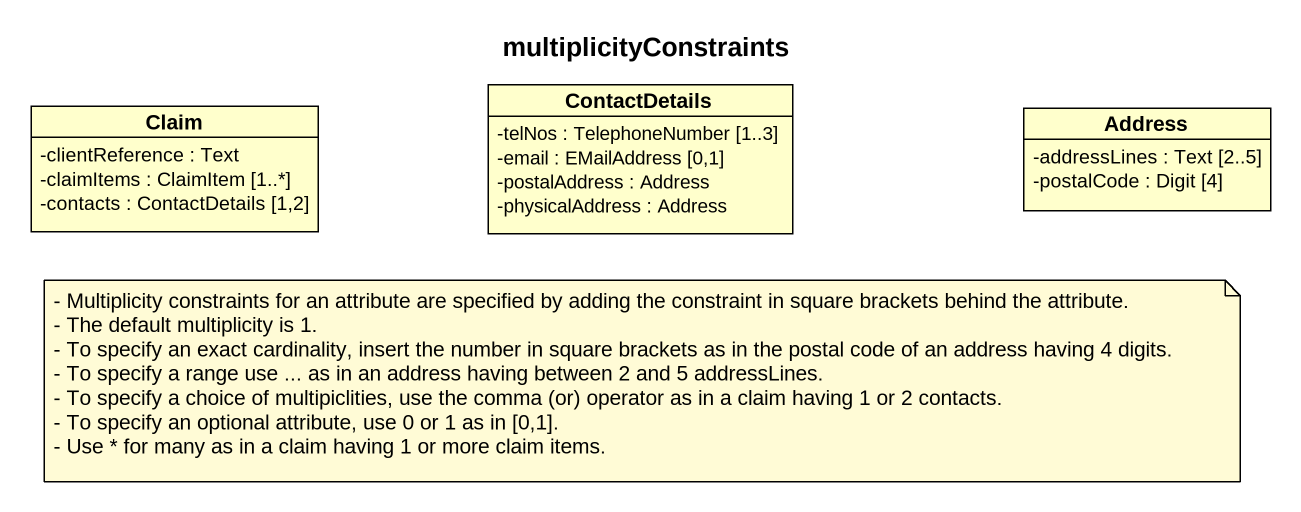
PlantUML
@startuml
title multiplicityConstraints
hide circle
hide empty members
skinparam classAttributeIconSize 0
class Claim #FFFFCC {
  -clientReference : Text
  -claimItems : ClaimItem [1..*]
  -contacts : ContactDetails [1,2]
}
class ContactDetails #FFFFCC {
  -telNos : TelephoneNumber [1..3]
  -email : EMailAddress [0,1]
  -postalAddress : Address
  -physicalAddress : Address
}
class Address #FFFFCC {
  -addressLines : Text [2..5]
  -postalCode : Digit [4]
}
note as N1
  - Multiplicity constraints for an attribute are specified by adding the constraint in square brackets behind the attribute.
  - The default multiplicity is 1.
  - To specify an exact cardinality, insert the number in square brackets as in the postal code of an address having 4 digits.
  - To specify a range use ... as in an address having between 2 and 5 addressLines.
  - To specify a choice of multipiclities, use the comma (or) operator as in a claim having 1 or 2 contacts.
  - To specify an optional attribute, use 0 or 1 as in [0,1].
  - Use * for many as in a claim having 1 or more claim items.
end note
@enduml
